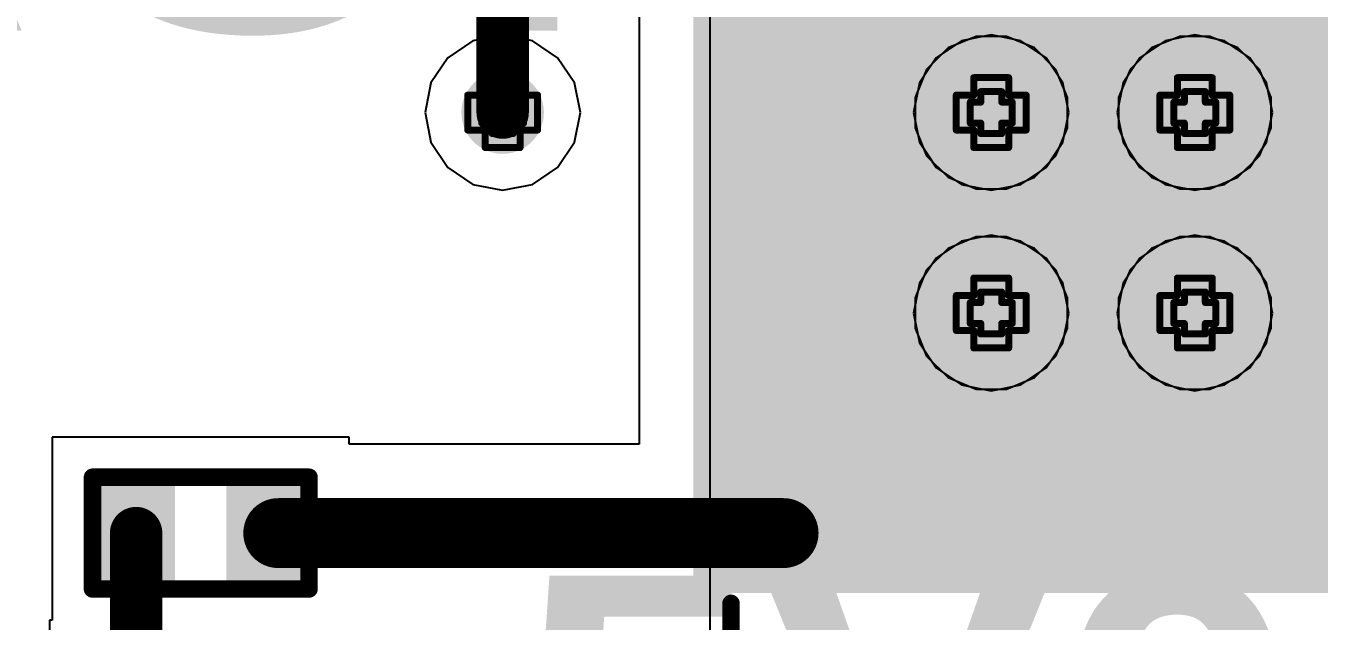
# Model space of a CAD drawing. Header units: inches. Extents: x 0 to 198, y 0 to 199.
# Drawn here: x 4.4071 to 4.7773, y 0.8218 to 0.9922 of the extents above; entities that cross this region are included whole.
import ezdxf

# ---------------------------------------------------------------- set-up
doc = ezdxf.new("R2010")
doc.units = ezdxf.units.IN
doc.header["$MEASUREMENT"] = 0
for name, color, linetype in [('Bottom Layer', 5, 'Continuous'), ('Bottom Overlay', 54, 'Continuous'), ('Bottom Paste', 16, 'Continuous'), ('Bottom Solder', 6, 'Continuous'), ('Drill Drawing', 1, 'Continuous'), ('Layer 1', 16, 'Continuous'), ('Layer 2', 76, 'Continuous'), ('Top Layer', 1, 'Continuous'), ('Top Overlay', 2, 'Continuous'), ('Top Paste', 8, 'Continuous'), ('Top Solder', 216, 'Continuous'), ('Via Holes', 16, 'Continuous')]:
    doc.layers.add(name, color=color, linetype=linetype)
doc.styles.add('Arial Black_Bold', font='', dxfattribs={"height": 0.2})
doc.styles.get('Arial Black_Bold').set_extended_font_data('Arial Black', bold=True)

# ---------------------------------------------------------------- blocks, each defined once
blk = doc.blocks.new('TO_252_2L_B_52')
at = {"layer": 'Bottom Layer'}
blk.add_hatch(color=5, dxfattribs=at).paths.add_polyline_path([(-0.13779, 0.00197), (0.1378, 0.00197), (0.1378, -0.27362), (-0.13779, -0.27362)])
at = {"layer": 'Bottom Paste'}
blk.add_hatch(color=16, dxfattribs=at).paths.add_polyline_path([(-0.13779, 0.00197), (0.1378, 0.00197), (0.1378, -0.27362), (-0.13779, -0.27362)])
at = {"layer": 'Bottom Solder'}
blk.add_hatch(color=6, dxfattribs=at).paths.add_polyline_path([(-0.14179, 0.00597), (0.1418, 0.00597), (0.1418, -0.27762), (-0.14179, -0.27762)])
at = {"layer": 'Bottom Overlay'}
blk.add_lwpolyline([(0.13105, 0.06153, 0.005, 0.005, 0), (0.13105, 0.00894, 0.005, 0.005, 0)], format="xyseb", dxfattribs=at)
blk.add_lwpolyline([(0.1298, 0.00894, 0.0025, 0.0025, 1), (0.1323, 0.00894, 0.0025, 0.0025, 1)], format="xyseb", close=True, dxfattribs=at)
blk = doc.blocks.new('R___0402_183')
at = {"layer": 'Top Layer'}
for points in [[(-0.0275, -0.0125), (-0.0275, 0.0125), (-0.0095, 0.0125), (-0.0095, -0.0125)], [(0.0095, -0.0125), (0.0095, 0.0125), (0.0275, 0.0125), (0.0275, -0.0125)]]:
    blk.add_hatch(color=1, dxfattribs=at).paths.add_polyline_path(points)
at = {"layer": 'Top Paste'}
for points in [[(-0.0275, -0.0125), (-0.0275, 0.0125), (-0.0095, 0.0125), (-0.0095, -0.0125)], [(0.0095, -0.0125), (0.0095, 0.0125), (0.0275, 0.0125), (0.0275, -0.0125)]]:
    blk.add_hatch(color=8, dxfattribs=at).paths.add_polyline_path(points)
at = {"layer": 'Top Solder'}
for points in [[(-0.02967, -0.01467), (-0.02967, 0.01467), (-0.00733, 0.01467), (-0.00733, -0.01467)], [(0.00733, -0.01467), (0.00733, 0.01467), (0.02967, 0.01467), (0.02967, -0.01467)]]:
    blk.add_hatch(color=216, dxfattribs=at).paths.add_polyline_path(points)
at = {"layer": 'Top Overlay'}
for points in [[(0.031, 0.016, 0.005, 0.005, 0), (-0.031, 0.016, 0.005, 0.005, 0)], [(-0.031, 0.016, 0.005, 0.005, 0), (-0.031, -0.016, 0.005, 0.005, 0)], [(0.031, 0.016, 0.005, 0.005, 0), (0.031, -0.016, 0.005, 0.005, 0)], [(0.031, -0.016, 0.005, 0.005, 0), (-0.031, -0.016, 0.005, 0.005, 0)], [(0.032, -0.017, 0.000127, 0.000127, 0), (-0.032, -0.017, 0.000127, 0.000127, 0)]]:
    blk.add_lwpolyline(points, format="xyseb", dxfattribs=at)
for points in [[(-0.03225, 0.016, 0.0025, 0.0025, 1), (-0.02975, 0.016, 0.0025, 0.0025, 1)], [(-0.03225, 0.016, 0.0025, 0.0025, 1), (-0.02975, 0.016, 0.0025, 0.0025, 1)], [(0.02975, 0.016, 0.0025, 0.0025, 1), (0.03225, 0.016, 0.0025, 0.0025, 1)], [(0.02975, 0.016, 0.0025, 0.0025, 1), (0.03225, 0.016, 0.0025, 0.0025, 1)], [(-0.03225, -0.016, 0.0025, 0.0025, 1), (-0.02975, -0.016, 0.0025, 0.0025, 1)], [(-0.03225, -0.016, 0.0025, 0.0025, 1), (-0.02975, -0.016, 0.0025, 0.0025, 1)], [(0.02975, -0.016, 0.0025, 0.0025, 1), (0.03225, -0.016, 0.0025, 0.0025, 1)], [(0.02975, -0.016, 0.0025, 0.0025, 1), (0.03225, -0.016, 0.0025, 0.0025, 1)], [(-0.03203, -0.017, 0.0000635, 0.0000635, 1), (-0.03197, -0.017, 0.0000635, 0.0000635, 1)], [(0.03197, -0.017, 0.0000635, 0.0000635, 1), (0.03203, -0.017, 0.0000635, 0.0000635, 1)]]:
    blk.add_lwpolyline(points, format="xyseb", close=True, dxfattribs=at)

msp = doc.modelspace()

# ---------------------------------------------------------------- hatches: boundary and pattern name
at = {"layer": 'Bottom Layer'}
h = msp.add_hatch(color=5, dxfattribs=at)
edge = h.paths.add_edge_path()
edge.add_arc((4.54358, 0.96737), 0.01181, 0, 360)
h = msp.add_hatch(color=5, dxfattribs=at)
edge = h.paths.add_edge_path()
edge.add_arc((4.68344, 0.96737), 0.01181, 0, 360)
h = msp.add_hatch(color=5, dxfattribs=at)
edge = h.paths.add_edge_path()
edge.add_arc((4.74172, 0.96737), 0.01181, 0, 360)
h = msp.add_hatch(color=5, dxfattribs=at)
edge = h.paths.add_edge_path()
edge.add_arc((4.68344, 0.91), 0.01181, 0, 360)
h = msp.add_hatch(color=5, dxfattribs=at)
edge = h.paths.add_edge_path()
edge.add_arc((4.74172, 0.91), 0.01181, 0, 360)
at = {"layer": 'Layer 1'}
h = msp.add_hatch(color=16, dxfattribs=at)
edge = h.paths.add_edge_path()
edge.add_arc((4.54358, 0.96737), 0.01181, 0, 360)
h = msp.add_hatch(color=16, dxfattribs=at)
edge = h.paths.add_edge_path()
edge.add_arc((4.68344, 0.96737), 0.01181, 0, 360)
h = msp.add_hatch(color=16, dxfattribs=at)
edge = h.paths.add_edge_path()
edge.add_arc((4.74172, 0.96737), 0.01181, 0, 360)
h = msp.add_hatch(color=16, dxfattribs=at)
edge = h.paths.add_edge_path()
edge.add_arc((4.68344, 0.91), 0.01181, 0, 360)
h = msp.add_hatch(color=16, dxfattribs=at)
edge = h.paths.add_edge_path()
edge.add_arc((4.74172, 0.91), 0.01181, 0, 360)
at = {"layer": 'Layer 2'}
h = msp.add_hatch(color=76, dxfattribs=at)
edge = h.paths.add_edge_path()
edge.add_arc((4.54358, 0.96737), 0.01181, 0, 360)
h = msp.add_hatch(color=76, dxfattribs=at)
edge = h.paths.add_edge_path()
edge.add_arc((4.68344, 0.96737), 0.01181, 0, 360)
h = msp.add_hatch(color=76, dxfattribs=at)
edge = h.paths.add_edge_path()
edge.add_arc((4.74172, 0.96737), 0.01181, 0, 360)
h = msp.add_hatch(color=76, dxfattribs=at)
edge = h.paths.add_edge_path()
edge.add_arc((4.68344, 0.91), 0.01181, 0, 360)
h = msp.add_hatch(color=76, dxfattribs=at)
edge = h.paths.add_edge_path()
edge.add_arc((4.74172, 0.91), 0.01181, 0, 360)
at = {"layer": 'Top Layer'}
h = msp.add_hatch(color=1, dxfattribs=at)
edge = h.paths.add_edge_path()
edge.add_arc((4.54358, 0.96737), 0.01181, 0, 360)
h = msp.add_hatch(color=1, dxfattribs=at)
edge = h.paths.add_edge_path()
edge.add_arc((4.68344, 0.96737), 0.01181, 0, 360)
h = msp.add_hatch(color=1, dxfattribs=at)
edge = h.paths.add_edge_path()
edge.add_arc((4.74172, 0.96737), 0.01181, 0, 360)
h = msp.add_hatch(color=1, dxfattribs=at)
edge = h.paths.add_edge_path()
edge.add_arc((4.68344, 0.91), 0.01181, 0, 360)
h = msp.add_hatch(color=1, dxfattribs=at)
edge = h.paths.add_edge_path()
edge.add_arc((4.74172, 0.91), 0.01181, 0, 360)
at = {"layer": 'Via Holes'}
h = msp.add_hatch(color=7, dxfattribs=at)
edge = h.paths.add_edge_path()
edge.add_arc((4.54358, 0.96737), 0.00591, 0, 360)
h = msp.add_hatch(color=7, dxfattribs=at)
edge = h.paths.add_edge_path()
edge.add_arc((4.68344, 0.96737), 0.00591, 0, 360)
h = msp.add_hatch(color=7, dxfattribs=at)
edge = h.paths.add_edge_path()
edge.add_arc((4.74172, 0.96737), 0.00591, 0, 360)
h = msp.add_hatch(color=7, dxfattribs=at)
edge = h.paths.add_edge_path()
edge.add_arc((4.68344, 0.91), 0.00591, 0, 360)
h = msp.add_hatch(color=7, dxfattribs=at)
edge = h.paths.add_edge_path()
edge.add_arc((4.74172, 0.91), 0.00591, 0, 360)

# ---------------------------------------------------------------- linework, layer by layer
at = {"layer": 'Drill Drawing'}
for points in [[(4.53858, 0.97237, 0.002, 0.002, 0), (4.53858, 0.97737, 0.002, 0.002, 0)], [(4.53858, 0.97737, 0.002, 0.002, 0), (4.54858, 0.97737, 0.002, 0.002, 0)], [(4.54858, 0.97237, 0.002, 0.002, 0), (4.54858, 0.97737, 0.002, 0.002, 0)], [(4.67844, 0.97237, 0.002, 0.002, 0), (4.67844, 0.97737, 0.002, 0.002, 0)], [(4.67844, 0.97737, 0.002, 0.002, 0), (4.68844, 0.97737, 0.002, 0.002, 0)], [(4.68844, 0.97237, 0.002, 0.002, 0), (4.68844, 0.97737, 0.002, 0.002, 0)], [(4.73672, 0.97237, 0.002, 0.002, 0), (4.73672, 0.97737, 0.002, 0.002, 0)], [(4.73672, 0.97737, 0.002, 0.002, 0), (4.74672, 0.97737, 0.002, 0.002, 0)], [(4.74672, 0.97237, 0.002, 0.002, 0), (4.74672, 0.97737, 0.002, 0.002, 0)], [(4.54058, 0.97037, 0.002, 0.002, 0), (4.54058, 0.97337, 0.002, 0.002, 0)], [(4.54058, 0.97337, 0.002, 0.002, 0), (4.54658, 0.97337, 0.002, 0.002, 0)], [(4.54658, 0.97037, 0.002, 0.002, 0), (4.54658, 0.97337, 0.002, 0.002, 0)], [(4.68044, 0.97037, 0.002, 0.002, 0), (4.68044, 0.97337, 0.002, 0.002, 0)], [(4.68044, 0.97337, 0.002, 0.002, 0), (4.68644, 0.97337, 0.002, 0.002, 0)], [(4.68644, 0.97037, 0.002, 0.002, 0), (4.68644, 0.97337, 0.002, 0.002, 0)], [(4.73872, 0.97037, 0.002, 0.002, 0), (4.73872, 0.97337, 0.002, 0.002, 0)], [(4.73872, 0.97337, 0.002, 0.002, 0), (4.74472, 0.97337, 0.002, 0.002, 0)], [(4.74472, 0.97037, 0.002, 0.002, 0), (4.74472, 0.97337, 0.002, 0.002, 0)], [(4.53358, 0.96237, 0.002, 0.002, 0), (4.53358, 0.97237, 0.002, 0.002, 0)], [(4.53358, 0.97237, 0.002, 0.002, 0), (4.53858, 0.97237, 0.002, 0.002, 0)], [(4.53758, 0.96437, 0.002, 0.002, 0), (4.53758, 0.97037, 0.002, 0.002, 0)], [(4.53758, 0.97037, 0.002, 0.002, 0), (4.54058, 0.97037, 0.002, 0.002, 0)], [(4.54658, 0.97037, 0.002, 0.002, 0), (4.54958, 0.97037, 0.002, 0.002, 0)], [(4.54858, 0.97237, 0.002, 0.002, 0), (4.55358, 0.97237, 0.002, 0.002, 0)], [(4.54958, 0.96437, 0.002, 0.002, 0), (4.54958, 0.97037, 0.002, 0.002, 0)], [(4.55358, 0.96237, 0.002, 0.002, 0), (4.55358, 0.97237, 0.002, 0.002, 0)], [(4.67344, 0.96237, 0.002, 0.002, 0), (4.67344, 0.97237, 0.002, 0.002, 0)], [(4.67344, 0.97237, 0.002, 0.002, 0), (4.67844, 0.97237, 0.002, 0.002, 0)], [(4.67744, 0.96437, 0.002, 0.002, 0), (4.67744, 0.97037, 0.002, 0.002, 0)], [(4.67744, 0.97037, 0.002, 0.002, 0), (4.68044, 0.97037, 0.002, 0.002, 0)], [(4.68644, 0.97037, 0.002, 0.002, 0), (4.68944, 0.97037, 0.002, 0.002, 0)], [(4.68844, 0.97237, 0.002, 0.002, 0), (4.69344, 0.97237, 0.002, 0.002, 0)], [(4.68944, 0.96437, 0.002, 0.002, 0), (4.68944, 0.97037, 0.002, 0.002, 0)], [(4.69344, 0.96237, 0.002, 0.002, 0), (4.69344, 0.97237, 0.002, 0.002, 0)], [(4.73172, 0.96237, 0.002, 0.002, 0), (4.73172, 0.97237, 0.002, 0.002, 0)], [(4.73172, 0.97237, 0.002, 0.002, 0), (4.73672, 0.97237, 0.002, 0.002, 0)], [(4.73572, 0.96437, 0.002, 0.002, 0), (4.73572, 0.97037, 0.002, 0.002, 0)], [(4.73572, 0.97037, 0.002, 0.002, 0), (4.73872, 0.97037, 0.002, 0.002, 0)], [(4.74472, 0.97037, 0.002, 0.002, 0), (4.74772, 0.97037, 0.002, 0.002, 0)], [(4.74672, 0.97237, 0.002, 0.002, 0), (4.75172, 0.97237, 0.002, 0.002, 0)], [(4.74772, 0.96437, 0.002, 0.002, 0), (4.74772, 0.97037, 0.002, 0.002, 0)], [(4.75172, 0.96237, 0.002, 0.002, 0), (4.75172, 0.97237, 0.002, 0.002, 0)], [(4.53358, 0.96237, 0.002, 0.002, 0), (4.53858, 0.96237, 0.002, 0.002, 0)], [(4.53758, 0.96437, 0.002, 0.002, 0), (4.54058, 0.96437, 0.002, 0.002, 0)], [(4.53858, 0.95737, 0.002, 0.002, 0), (4.53858, 0.96237, 0.002, 0.002, 0)], [(4.54058, 0.96137, 0.002, 0.002, 0), (4.54058, 0.96437, 0.002, 0.002, 0)], [(4.54658, 0.96437, 0.002, 0.002, 0), (4.54958, 0.96437, 0.002, 0.002, 0)], [(4.54658, 0.96137, 0.002, 0.002, 0), (4.54658, 0.96437, 0.002, 0.002, 0)], [(4.54858, 0.96237, 0.002, 0.002, 0), (4.55358, 0.96237, 0.002, 0.002, 0)], [(4.54858, 0.95737, 0.002, 0.002, 0), (4.54858, 0.96237, 0.002, 0.002, 0)], [(4.67344, 0.96237, 0.002, 0.002, 0), (4.67844, 0.96237, 0.002, 0.002, 0)], [(4.67744, 0.96437, 0.002, 0.002, 0), (4.68044, 0.96437, 0.002, 0.002, 0)], [(4.67844, 0.95737, 0.002, 0.002, 0), (4.67844, 0.96237, 0.002, 0.002, 0)], [(4.68044, 0.96137, 0.002, 0.002, 0), (4.68044, 0.96437, 0.002, 0.002, 0)], [(4.68644, 0.96437, 0.002, 0.002, 0), (4.68944, 0.96437, 0.002, 0.002, 0)], [(4.68644, 0.96137, 0.002, 0.002, 0), (4.68644, 0.96437, 0.002, 0.002, 0)], [(4.68844, 0.96237, 0.002, 0.002, 0), (4.69344, 0.96237, 0.002, 0.002, 0)], [(4.68844, 0.95737, 0.002, 0.002, 0), (4.68844, 0.96237, 0.002, 0.002, 0)], [(4.73172, 0.96237, 0.002, 0.002, 0), (4.73672, 0.96237, 0.002, 0.002, 0)], [(4.73572, 0.96437, 0.002, 0.002, 0), (4.73872, 0.96437, 0.002, 0.002, 0)], [(4.73672, 0.95737, 0.002, 0.002, 0), (4.73672, 0.96237, 0.002, 0.002, 0)], [(4.73872, 0.96137, 0.002, 0.002, 0), (4.73872, 0.96437, 0.002, 0.002, 0)], [(4.74472, 0.96437, 0.002, 0.002, 0), (4.74772, 0.96437, 0.002, 0.002, 0)], [(4.74472, 0.96137, 0.002, 0.002, 0), (4.74472, 0.96437, 0.002, 0.002, 0)], [(4.74672, 0.96237, 0.002, 0.002, 0), (4.75172, 0.96237, 0.002, 0.002, 0)], [(4.74672, 0.95737, 0.002, 0.002, 0), (4.74672, 0.96237, 0.002, 0.002, 0)], [(4.54058, 0.96137, 0.002, 0.002, 0), (4.54658, 0.96137, 0.002, 0.002, 0)], [(4.68044, 0.96137, 0.002, 0.002, 0), (4.68644, 0.96137, 0.002, 0.002, 0)], [(4.73872, 0.96137, 0.002, 0.002, 0), (4.74472, 0.96137, 0.002, 0.002, 0)], [(4.53858, 0.95737, 0.002, 0.002, 0), (4.54858, 0.95737, 0.002, 0.002, 0)], [(4.67844, 0.95737, 0.002, 0.002, 0), (4.68844, 0.95737, 0.002, 0.002, 0)], [(4.73672, 0.95737, 0.002, 0.002, 0), (4.74672, 0.95737, 0.002, 0.002, 0)], [(4.67844, 0.915, 0.002, 0.002, 0), (4.67844, 0.92, 0.002, 0.002, 0)], [(4.67844, 0.92, 0.002, 0.002, 0), (4.68844, 0.92, 0.002, 0.002, 0)], [(4.68844, 0.915, 0.002, 0.002, 0), (4.68844, 0.92, 0.002, 0.002, 0)], [(4.73672, 0.915, 0.002, 0.002, 0), (4.73672, 0.92, 0.002, 0.002, 0)], [(4.73672, 0.92, 0.002, 0.002, 0), (4.74672, 0.92, 0.002, 0.002, 0)], [(4.74672, 0.915, 0.002, 0.002, 0), (4.74672, 0.92, 0.002, 0.002, 0)], [(4.67344, 0.905, 0.002, 0.002, 0), (4.67344, 0.915, 0.002, 0.002, 0)], [(4.67344, 0.915, 0.002, 0.002, 0), (4.67844, 0.915, 0.002, 0.002, 0)], [(4.68044, 0.913, 0.002, 0.002, 0), (4.68044, 0.916, 0.002, 0.002, 0)], [(4.68044, 0.916, 0.002, 0.002, 0), (4.68644, 0.916, 0.002, 0.002, 0)], [(4.68644, 0.913, 0.002, 0.002, 0), (4.68644, 0.916, 0.002, 0.002, 0)], [(4.68844, 0.915, 0.002, 0.002, 0), (4.69344, 0.915, 0.002, 0.002, 0)], [(4.69344, 0.905, 0.002, 0.002, 0), (4.69344, 0.915, 0.002, 0.002, 0)], [(4.73172, 0.905, 0.002, 0.002, 0), (4.73172, 0.915, 0.002, 0.002, 0)], [(4.73172, 0.915, 0.002, 0.002, 0), (4.73672, 0.915, 0.002, 0.002, 0)], [(4.73872, 0.913, 0.002, 0.002, 0), (4.73872, 0.916, 0.002, 0.002, 0)], [(4.73872, 0.916, 0.002, 0.002, 0), (4.74472, 0.916, 0.002, 0.002, 0)], [(4.74472, 0.913, 0.002, 0.002, 0), (4.74472, 0.916, 0.002, 0.002, 0)], [(4.74672, 0.915, 0.002, 0.002, 0), (4.75172, 0.915, 0.002, 0.002, 0)], [(4.75172, 0.905, 0.002, 0.002, 0), (4.75172, 0.915, 0.002, 0.002, 0)], [(4.67744, 0.907, 0.002, 0.002, 0), (4.67744, 0.913, 0.002, 0.002, 0)], [(4.67744, 0.913, 0.002, 0.002, 0), (4.68044, 0.913, 0.002, 0.002, 0)], [(4.68644, 0.913, 0.002, 0.002, 0), (4.68944, 0.913, 0.002, 0.002, 0)], [(4.68944, 0.907, 0.002, 0.002, 0), (4.68944, 0.913, 0.002, 0.002, 0)], [(4.73572, 0.907, 0.002, 0.002, 0), (4.73572, 0.913, 0.002, 0.002, 0)], [(4.73572, 0.913, 0.002, 0.002, 0), (4.73872, 0.913, 0.002, 0.002, 0)], [(4.74472, 0.913, 0.002, 0.002, 0), (4.74772, 0.913, 0.002, 0.002, 0)], [(4.74772, 0.907, 0.002, 0.002, 0), (4.74772, 0.913, 0.002, 0.002, 0)], [(4.67744, 0.907, 0.002, 0.002, 0), (4.68044, 0.907, 0.002, 0.002, 0)], [(4.68044, 0.904, 0.002, 0.002, 0), (4.68044, 0.907, 0.002, 0.002, 0)], [(4.68644, 0.907, 0.002, 0.002, 0), (4.68944, 0.907, 0.002, 0.002, 0)], [(4.68644, 0.904, 0.002, 0.002, 0), (4.68644, 0.907, 0.002, 0.002, 0)], [(4.73572, 0.907, 0.002, 0.002, 0), (4.73872, 0.907, 0.002, 0.002, 0)], [(4.73872, 0.904, 0.002, 0.002, 0), (4.73872, 0.907, 0.002, 0.002, 0)], [(4.74472, 0.907, 0.002, 0.002, 0), (4.74772, 0.907, 0.002, 0.002, 0)], [(4.74472, 0.904, 0.002, 0.002, 0), (4.74472, 0.907, 0.002, 0.002, 0)], [(4.67344, 0.905, 0.002, 0.002, 0), (4.67844, 0.905, 0.002, 0.002, 0)], [(4.67844, 0.9, 0.002, 0.002, 0), (4.67844, 0.905, 0.002, 0.002, 0)], [(4.68044, 0.904, 0.002, 0.002, 0), (4.68644, 0.904, 0.002, 0.002, 0)], [(4.68844, 0.905, 0.002, 0.002, 0), (4.69344, 0.905, 0.002, 0.002, 0)], [(4.68844, 0.9, 0.002, 0.002, 0), (4.68844, 0.905, 0.002, 0.002, 0)], [(4.73172, 0.905, 0.002, 0.002, 0), (4.73672, 0.905, 0.002, 0.002, 0)], [(4.73672, 0.9, 0.002, 0.002, 0), (4.73672, 0.905, 0.002, 0.002, 0)], [(4.73872, 0.904, 0.002, 0.002, 0), (4.74472, 0.904, 0.002, 0.002, 0)], [(4.74672, 0.905, 0.002, 0.002, 0), (4.75172, 0.905, 0.002, 0.002, 0)], [(4.74672, 0.9, 0.002, 0.002, 0), (4.74672, 0.905, 0.002, 0.002, 0)], [(4.67844, 0.9, 0.002, 0.002, 0), (4.68844, 0.9, 0.002, 0.002, 0)], [(4.73672, 0.9, 0.002, 0.002, 0), (4.74672, 0.9, 0.002, 0.002, 0)]]:
    msp.add_lwpolyline(points, format="xyseb", dxfattribs=at)
for points in [[(4.53808, 0.97737, 0.001, 0.001, 1), (4.53908, 0.97737, 0.001, 0.001, 1)], [(4.53808, 0.97737, 0.001, 0.001, 1), (4.53908, 0.97737, 0.001, 0.001, 1)], [(4.54808, 0.97737, 0.001, 0.001, 1), (4.54908, 0.97737, 0.001, 0.001, 1)], [(4.54808, 0.97737, 0.001, 0.001, 1), (4.54908, 0.97737, 0.001, 0.001, 1)], [(4.67794, 0.97737, 0.001, 0.001, 1), (4.67894, 0.97737, 0.001, 0.001, 1)], [(4.67794, 0.97737, 0.001, 0.001, 1), (4.67894, 0.97737, 0.001, 0.001, 1)], [(4.68794, 0.97737, 0.001, 0.001, 1), (4.68894, 0.97737, 0.001, 0.001, 1)], [(4.68794, 0.97737, 0.001, 0.001, 1), (4.68894, 0.97737, 0.001, 0.001, 1)], [(4.73622, 0.97737, 0.001, 0.001, 1), (4.73722, 0.97737, 0.001, 0.001, 1)], [(4.73622, 0.97737, 0.001, 0.001, 1), (4.73722, 0.97737, 0.001, 0.001, 1)], [(4.74622, 0.97737, 0.001, 0.001, 1), (4.74722, 0.97737, 0.001, 0.001, 1)], [(4.74622, 0.97737, 0.001, 0.001, 1), (4.74722, 0.97737, 0.001, 0.001, 1)], [(4.54008, 0.97337, 0.001, 0.001, 1), (4.54108, 0.97337, 0.001, 0.001, 1)], [(4.54008, 0.97337, 0.001, 0.001, 1), (4.54108, 0.97337, 0.001, 0.001, 1)], [(4.54608, 0.97337, 0.001, 0.001, 1), (4.54708, 0.97337, 0.001, 0.001, 1)], [(4.54608, 0.97337, 0.001, 0.001, 1), (4.54708, 0.97337, 0.001, 0.001, 1)], [(4.67994, 0.97337, 0.001, 0.001, 1), (4.68094, 0.97337, 0.001, 0.001, 1)], [(4.67994, 0.97337, 0.001, 0.001, 1), (4.68094, 0.97337, 0.001, 0.001, 1)], [(4.68594, 0.97337, 0.001, 0.001, 1), (4.68694, 0.97337, 0.001, 0.001, 1)], [(4.68594, 0.97337, 0.001, 0.001, 1), (4.68694, 0.97337, 0.001, 0.001, 1)], [(4.73822, 0.97337, 0.001, 0.001, 1), (4.73922, 0.97337, 0.001, 0.001, 1)], [(4.73822, 0.97337, 0.001, 0.001, 1), (4.73922, 0.97337, 0.001, 0.001, 1)], [(4.74422, 0.97337, 0.001, 0.001, 1), (4.74522, 0.97337, 0.001, 0.001, 1)], [(4.74422, 0.97337, 0.001, 0.001, 1), (4.74522, 0.97337, 0.001, 0.001, 1)], [(4.53308, 0.97237, 0.001, 0.001, 1), (4.53408, 0.97237, 0.001, 0.001, 1)], [(4.53308, 0.97237, 0.001, 0.001, 1), (4.53408, 0.97237, 0.001, 0.001, 1)], [(4.53708, 0.97037, 0.001, 0.001, 1), (4.53808, 0.97037, 0.001, 0.001, 1)], [(4.53708, 0.97037, 0.001, 0.001, 1), (4.53808, 0.97037, 0.001, 0.001, 1)], [(4.53808, 0.97237, 0.001, 0.001, 1), (4.53908, 0.97237, 0.001, 0.001, 1)], [(4.53808, 0.97237, 0.001, 0.001, 1), (4.53908, 0.97237, 0.001, 0.001, 1)], [(4.54008, 0.97037, 0.001, 0.001, 1), (4.54108, 0.97037, 0.001, 0.001, 1)], [(4.54008, 0.97037, 0.001, 0.001, 1), (4.54108, 0.97037, 0.001, 0.001, 1)], [(4.54608, 0.97037, 0.001, 0.001, 1), (4.54708, 0.97037, 0.001, 0.001, 1)], [(4.54608, 0.97037, 0.001, 0.001, 1), (4.54708, 0.97037, 0.001, 0.001, 1)], [(4.54808, 0.97237, 0.001, 0.001, 1), (4.54908, 0.97237, 0.001, 0.001, 1)], [(4.54808, 0.97237, 0.001, 0.001, 1), (4.54908, 0.97237, 0.001, 0.001, 1)], [(4.54908, 0.97037, 0.001, 0.001, 1), (4.55008, 0.97037, 0.001, 0.001, 1)], [(4.54908, 0.97037, 0.001, 0.001, 1), (4.55008, 0.97037, 0.001, 0.001, 1)], [(4.55308, 0.97237, 0.001, 0.001, 1), (4.55408, 0.97237, 0.001, 0.001, 1)], [(4.55308, 0.97237, 0.001, 0.001, 1), (4.55408, 0.97237, 0.001, 0.001, 1)], [(4.67294, 0.97237, 0.001, 0.001, 1), (4.67394, 0.97237, 0.001, 0.001, 1)], [(4.67294, 0.97237, 0.001, 0.001, 1), (4.67394, 0.97237, 0.001, 0.001, 1)], [(4.67694, 0.97037, 0.001, 0.001, 1), (4.67794, 0.97037, 0.001, 0.001, 1)], [(4.67694, 0.97037, 0.001, 0.001, 1), (4.67794, 0.97037, 0.001, 0.001, 1)], [(4.67794, 0.97237, 0.001, 0.001, 1), (4.67894, 0.97237, 0.001, 0.001, 1)], [(4.67794, 0.97237, 0.001, 0.001, 1), (4.67894, 0.97237, 0.001, 0.001, 1)], [(4.67994, 0.97037, 0.001, 0.001, 1), (4.68094, 0.97037, 0.001, 0.001, 1)], [(4.67994, 0.97037, 0.001, 0.001, 1), (4.68094, 0.97037, 0.001, 0.001, 1)], [(4.68594, 0.97037, 0.001, 0.001, 1), (4.68694, 0.97037, 0.001, 0.001, 1)], [(4.68594, 0.97037, 0.001, 0.001, 1), (4.68694, 0.97037, 0.001, 0.001, 1)], [(4.68794, 0.97237, 0.001, 0.001, 1), (4.68894, 0.97237, 0.001, 0.001, 1)], [(4.68794, 0.97237, 0.001, 0.001, 1), (4.68894, 0.97237, 0.001, 0.001, 1)], [(4.68894, 0.97037, 0.001, 0.001, 1), (4.68994, 0.97037, 0.001, 0.001, 1)], [(4.68894, 0.97037, 0.001, 0.001, 1), (4.68994, 0.97037, 0.001, 0.001, 1)], [(4.69294, 0.97237, 0.001, 0.001, 1), (4.69394, 0.97237, 0.001, 0.001, 1)], [(4.69294, 0.97237, 0.001, 0.001, 1), (4.69394, 0.97237, 0.001, 0.001, 1)], [(4.73122, 0.97237, 0.001, 0.001, 1), (4.73222, 0.97237, 0.001, 0.001, 1)], [(4.73122, 0.97237, 0.001, 0.001, 1), (4.73222, 0.97237, 0.001, 0.001, 1)], [(4.73522, 0.97037, 0.001, 0.001, 1), (4.73622, 0.97037, 0.001, 0.001, 1)], [(4.73522, 0.97037, 0.001, 0.001, 1), (4.73622, 0.97037, 0.001, 0.001, 1)], [(4.73622, 0.97237, 0.001, 0.001, 1), (4.73722, 0.97237, 0.001, 0.001, 1)], [(4.73622, 0.97237, 0.001, 0.001, 1), (4.73722, 0.97237, 0.001, 0.001, 1)], [(4.73822, 0.97037, 0.001, 0.001, 1), (4.73922, 0.97037, 0.001, 0.001, 1)], [(4.73822, 0.97037, 0.001, 0.001, 1), (4.73922, 0.97037, 0.001, 0.001, 1)], [(4.74422, 0.97037, 0.001, 0.001, 1), (4.74522, 0.97037, 0.001, 0.001, 1)], [(4.74422, 0.97037, 0.001, 0.001, 1), (4.74522, 0.97037, 0.001, 0.001, 1)], [(4.74622, 0.97237, 0.001, 0.001, 1), (4.74722, 0.97237, 0.001, 0.001, 1)], [(4.74622, 0.97237, 0.001, 0.001, 1), (4.74722, 0.97237, 0.001, 0.001, 1)], [(4.74722, 0.97037, 0.001, 0.001, 1), (4.74822, 0.97037, 0.001, 0.001, 1)], [(4.74722, 0.97037, 0.001, 0.001, 1), (4.74822, 0.97037, 0.001, 0.001, 1)], [(4.75122, 0.97237, 0.001, 0.001, 1), (4.75222, 0.97237, 0.001, 0.001, 1)], [(4.75122, 0.97237, 0.001, 0.001, 1), (4.75222, 0.97237, 0.001, 0.001, 1)], [(4.53308, 0.96237, 0.001, 0.001, 1), (4.53408, 0.96237, 0.001, 0.001, 1)], [(4.53308, 0.96237, 0.001, 0.001, 1), (4.53408, 0.96237, 0.001, 0.001, 1)], [(4.53708, 0.96437, 0.001, 0.001, 1), (4.53808, 0.96437, 0.001, 0.001, 1)], [(4.53708, 0.96437, 0.001, 0.001, 1), (4.53808, 0.96437, 0.001, 0.001, 1)], [(4.53808, 0.96237, 0.001, 0.001, 1), (4.53908, 0.96237, 0.001, 0.001, 1)], [(4.53808, 0.96237, 0.001, 0.001, 1), (4.53908, 0.96237, 0.001, 0.001, 1)], [(4.54008, 0.96437, 0.001, 0.001, 1), (4.54108, 0.96437, 0.001, 0.001, 1)], [(4.54008, 0.96437, 0.001, 0.001, 1), (4.54108, 0.96437, 0.001, 0.001, 1)], [(4.54608, 0.96437, 0.001, 0.001, 1), (4.54708, 0.96437, 0.001, 0.001, 1)], [(4.54608, 0.96437, 0.001, 0.001, 1), (4.54708, 0.96437, 0.001, 0.001, 1)], [(4.54808, 0.96237, 0.001, 0.001, 1), (4.54908, 0.96237, 0.001, 0.001, 1)], [(4.54808, 0.96237, 0.001, 0.001, 1), (4.54908, 0.96237, 0.001, 0.001, 1)], [(4.54908, 0.96437, 0.001, 0.001, 1), (4.55008, 0.96437, 0.001, 0.001, 1)], [(4.54908, 0.96437, 0.001, 0.001, 1), (4.55008, 0.96437, 0.001, 0.001, 1)], [(4.55308, 0.96237, 0.001, 0.001, 1), (4.55408, 0.96237, 0.001, 0.001, 1)], [(4.55308, 0.96237, 0.001, 0.001, 1), (4.55408, 0.96237, 0.001, 0.001, 1)], [(4.67294, 0.96237, 0.001, 0.001, 1), (4.67394, 0.96237, 0.001, 0.001, 1)], [(4.67294, 0.96237, 0.001, 0.001, 1), (4.67394, 0.96237, 0.001, 0.001, 1)], [(4.67694, 0.96437, 0.001, 0.001, 1), (4.67794, 0.96437, 0.001, 0.001, 1)], [(4.67694, 0.96437, 0.001, 0.001, 1), (4.67794, 0.96437, 0.001, 0.001, 1)], [(4.67794, 0.96237, 0.001, 0.001, 1), (4.67894, 0.96237, 0.001, 0.001, 1)], [(4.67794, 0.96237, 0.001, 0.001, 1), (4.67894, 0.96237, 0.001, 0.001, 1)], [(4.67994, 0.96437, 0.001, 0.001, 1), (4.68094, 0.96437, 0.001, 0.001, 1)], [(4.67994, 0.96437, 0.001, 0.001, 1), (4.68094, 0.96437, 0.001, 0.001, 1)], [(4.68594, 0.96437, 0.001, 0.001, 1), (4.68694, 0.96437, 0.001, 0.001, 1)], [(4.68594, 0.96437, 0.001, 0.001, 1), (4.68694, 0.96437, 0.001, 0.001, 1)], [(4.68794, 0.96237, 0.001, 0.001, 1), (4.68894, 0.96237, 0.001, 0.001, 1)], [(4.68794, 0.96237, 0.001, 0.001, 1), (4.68894, 0.96237, 0.001, 0.001, 1)], [(4.68894, 0.96437, 0.001, 0.001, 1), (4.68994, 0.96437, 0.001, 0.001, 1)], [(4.68894, 0.96437, 0.001, 0.001, 1), (4.68994, 0.96437, 0.001, 0.001, 1)], [(4.69294, 0.96237, 0.001, 0.001, 1), (4.69394, 0.96237, 0.001, 0.001, 1)], [(4.69294, 0.96237, 0.001, 0.001, 1), (4.69394, 0.96237, 0.001, 0.001, 1)], [(4.73122, 0.96237, 0.001, 0.001, 1), (4.73222, 0.96237, 0.001, 0.001, 1)], [(4.73122, 0.96237, 0.001, 0.001, 1), (4.73222, 0.96237, 0.001, 0.001, 1)], [(4.73522, 0.96437, 0.001, 0.001, 1), (4.73622, 0.96437, 0.001, 0.001, 1)], [(4.73522, 0.96437, 0.001, 0.001, 1), (4.73622, 0.96437, 0.001, 0.001, 1)], [(4.73622, 0.96237, 0.001, 0.001, 1), (4.73722, 0.96237, 0.001, 0.001, 1)], [(4.73622, 0.96237, 0.001, 0.001, 1), (4.73722, 0.96237, 0.001, 0.001, 1)], [(4.73822, 0.96437, 0.001, 0.001, 1), (4.73922, 0.96437, 0.001, 0.001, 1)], [(4.73822, 0.96437, 0.001, 0.001, 1), (4.73922, 0.96437, 0.001, 0.001, 1)], [(4.74422, 0.96437, 0.001, 0.001, 1), (4.74522, 0.96437, 0.001, 0.001, 1)], [(4.74422, 0.96437, 0.001, 0.001, 1), (4.74522, 0.96437, 0.001, 0.001, 1)], [(4.74622, 0.96237, 0.001, 0.001, 1), (4.74722, 0.96237, 0.001, 0.001, 1)], [(4.74622, 0.96237, 0.001, 0.001, 1), (4.74722, 0.96237, 0.001, 0.001, 1)], [(4.74722, 0.96437, 0.001, 0.001, 1), (4.74822, 0.96437, 0.001, 0.001, 1)], [(4.74722, 0.96437, 0.001, 0.001, 1), (4.74822, 0.96437, 0.001, 0.001, 1)], [(4.75122, 0.96237, 0.001, 0.001, 1), (4.75222, 0.96237, 0.001, 0.001, 1)], [(4.75122, 0.96237, 0.001, 0.001, 1), (4.75222, 0.96237, 0.001, 0.001, 1)], [(4.54008, 0.96137, 0.001, 0.001, 1), (4.54108, 0.96137, 0.001, 0.001, 1)], [(4.54008, 0.96137, 0.001, 0.001, 1), (4.54108, 0.96137, 0.001, 0.001, 1)], [(4.54608, 0.96137, 0.001, 0.001, 1), (4.54708, 0.96137, 0.001, 0.001, 1)], [(4.54608, 0.96137, 0.001, 0.001, 1), (4.54708, 0.96137, 0.001, 0.001, 1)], [(4.67994, 0.96137, 0.001, 0.001, 1), (4.68094, 0.96137, 0.001, 0.001, 1)], [(4.67994, 0.96137, 0.001, 0.001, 1), (4.68094, 0.96137, 0.001, 0.001, 1)], [(4.68594, 0.96137, 0.001, 0.001, 1), (4.68694, 0.96137, 0.001, 0.001, 1)], [(4.68594, 0.96137, 0.001, 0.001, 1), (4.68694, 0.96137, 0.001, 0.001, 1)], [(4.73822, 0.96137, 0.001, 0.001, 1), (4.73922, 0.96137, 0.001, 0.001, 1)], [(4.73822, 0.96137, 0.001, 0.001, 1), (4.73922, 0.96137, 0.001, 0.001, 1)], [(4.74422, 0.96137, 0.001, 0.001, 1), (4.74522, 0.96137, 0.001, 0.001, 1)], [(4.74422, 0.96137, 0.001, 0.001, 1), (4.74522, 0.96137, 0.001, 0.001, 1)], [(4.53808, 0.95737, 0.001, 0.001, 1), (4.53908, 0.95737, 0.001, 0.001, 1)], [(4.53808, 0.95737, 0.001, 0.001, 1), (4.53908, 0.95737, 0.001, 0.001, 1)], [(4.54808, 0.95737, 0.001, 0.001, 1), (4.54908, 0.95737, 0.001, 0.001, 1)], [(4.54808, 0.95737, 0.001, 0.001, 1), (4.54908, 0.95737, 0.001, 0.001, 1)], [(4.67794, 0.95737, 0.001, 0.001, 1), (4.67894, 0.95737, 0.001, 0.001, 1)], [(4.67794, 0.95737, 0.001, 0.001, 1), (4.67894, 0.95737, 0.001, 0.001, 1)], [(4.68794, 0.95737, 0.001, 0.001, 1), (4.68894, 0.95737, 0.001, 0.001, 1)], [(4.68794, 0.95737, 0.001, 0.001, 1), (4.68894, 0.95737, 0.001, 0.001, 1)], [(4.73622, 0.95737, 0.001, 0.001, 1), (4.73722, 0.95737, 0.001, 0.001, 1)], [(4.73622, 0.95737, 0.001, 0.001, 1), (4.73722, 0.95737, 0.001, 0.001, 1)], [(4.74622, 0.95737, 0.001, 0.001, 1), (4.74722, 0.95737, 0.001, 0.001, 1)], [(4.74622, 0.95737, 0.001, 0.001, 1), (4.74722, 0.95737, 0.001, 0.001, 1)], [(4.67794, 0.92, 0.001, 0.001, 1), (4.67894, 0.92, 0.001, 0.001, 1)], [(4.67794, 0.92, 0.001, 0.001, 1), (4.67894, 0.92, 0.001, 0.001, 1)], [(4.68794, 0.92, 0.001, 0.001, 1), (4.68894, 0.92, 0.001, 0.001, 1)], [(4.68794, 0.92, 0.001, 0.001, 1), (4.68894, 0.92, 0.001, 0.001, 1)], [(4.73622, 0.92, 0.001, 0.001, 1), (4.73722, 0.92, 0.001, 0.001, 1)], [(4.73622, 0.92, 0.001, 0.001, 1), (4.73722, 0.92, 0.001, 0.001, 1)], [(4.74622, 0.92, 0.001, 0.001, 1), (4.74722, 0.92, 0.001, 0.001, 1)], [(4.74622, 0.92, 0.001, 0.001, 1), (4.74722, 0.92, 0.001, 0.001, 1)], [(4.67294, 0.915, 0.001, 0.001, 1), (4.67394, 0.915, 0.001, 0.001, 1)], [(4.67294, 0.915, 0.001, 0.001, 1), (4.67394, 0.915, 0.001, 0.001, 1)], [(4.67794, 0.915, 0.001, 0.001, 1), (4.67894, 0.915, 0.001, 0.001, 1)], [(4.67794, 0.915, 0.001, 0.001, 1), (4.67894, 0.915, 0.001, 0.001, 1)], [(4.67994, 0.916, 0.001, 0.001, 1), (4.68094, 0.916, 0.001, 0.001, 1)], [(4.67994, 0.916, 0.001, 0.001, 1), (4.68094, 0.916, 0.001, 0.001, 1)], [(4.68594, 0.916, 0.001, 0.001, 1), (4.68694, 0.916, 0.001, 0.001, 1)], [(4.68594, 0.916, 0.001, 0.001, 1), (4.68694, 0.916, 0.001, 0.001, 1)], [(4.68794, 0.915, 0.001, 0.001, 1), (4.68894, 0.915, 0.001, 0.001, 1)], [(4.68794, 0.915, 0.001, 0.001, 1), (4.68894, 0.915, 0.001, 0.001, 1)], [(4.69294, 0.915, 0.001, 0.001, 1), (4.69394, 0.915, 0.001, 0.001, 1)], [(4.69294, 0.915, 0.001, 0.001, 1), (4.69394, 0.915, 0.001, 0.001, 1)], [(4.73122, 0.915, 0.001, 0.001, 1), (4.73222, 0.915, 0.001, 0.001, 1)], [(4.73122, 0.915, 0.001, 0.001, 1), (4.73222, 0.915, 0.001, 0.001, 1)], [(4.73622, 0.915, 0.001, 0.001, 1), (4.73722, 0.915, 0.001, 0.001, 1)], [(4.73622, 0.915, 0.001, 0.001, 1), (4.73722, 0.915, 0.001, 0.001, 1)], [(4.73822, 0.916, 0.001, 0.001, 1), (4.73922, 0.916, 0.001, 0.001, 1)], [(4.73822, 0.916, 0.001, 0.001, 1), (4.73922, 0.916, 0.001, 0.001, 1)], [(4.74422, 0.916, 0.001, 0.001, 1), (4.74522, 0.916, 0.001, 0.001, 1)], [(4.74422, 0.916, 0.001, 0.001, 1), (4.74522, 0.916, 0.001, 0.001, 1)], [(4.74622, 0.915, 0.001, 0.001, 1), (4.74722, 0.915, 0.001, 0.001, 1)], [(4.74622, 0.915, 0.001, 0.001, 1), (4.74722, 0.915, 0.001, 0.001, 1)], [(4.75122, 0.915, 0.001, 0.001, 1), (4.75222, 0.915, 0.001, 0.001, 1)], [(4.75122, 0.915, 0.001, 0.001, 1), (4.75222, 0.915, 0.001, 0.001, 1)], [(4.67694, 0.913, 0.001, 0.001, 1), (4.67794, 0.913, 0.001, 0.001, 1)], [(4.67694, 0.913, 0.001, 0.001, 1), (4.67794, 0.913, 0.001, 0.001, 1)], [(4.67994, 0.913, 0.001, 0.001, 1), (4.68094, 0.913, 0.001, 0.001, 1)], [(4.67994, 0.913, 0.001, 0.001, 1), (4.68094, 0.913, 0.001, 0.001, 1)], [(4.68594, 0.913, 0.001, 0.001, 1), (4.68694, 0.913, 0.001, 0.001, 1)], [(4.68594, 0.913, 0.001, 0.001, 1), (4.68694, 0.913, 0.001, 0.001, 1)], [(4.68894, 0.913, 0.001, 0.001, 1), (4.68994, 0.913, 0.001, 0.001, 1)], [(4.68894, 0.913, 0.001, 0.001, 1), (4.68994, 0.913, 0.001, 0.001, 1)], [(4.73522, 0.913, 0.001, 0.001, 1), (4.73622, 0.913, 0.001, 0.001, 1)], [(4.73522, 0.913, 0.001, 0.001, 1), (4.73622, 0.913, 0.001, 0.001, 1)], [(4.73822, 0.913, 0.001, 0.001, 1), (4.73922, 0.913, 0.001, 0.001, 1)], [(4.73822, 0.913, 0.001, 0.001, 1), (4.73922, 0.913, 0.001, 0.001, 1)], [(4.74422, 0.913, 0.001, 0.001, 1), (4.74522, 0.913, 0.001, 0.001, 1)], [(4.74422, 0.913, 0.001, 0.001, 1), (4.74522, 0.913, 0.001, 0.001, 1)], [(4.74722, 0.913, 0.001, 0.001, 1), (4.74822, 0.913, 0.001, 0.001, 1)], [(4.74722, 0.913, 0.001, 0.001, 1), (4.74822, 0.913, 0.001, 0.001, 1)], [(4.67694, 0.907, 0.001, 0.001, 1), (4.67794, 0.907, 0.001, 0.001, 1)], [(4.67694, 0.907, 0.001, 0.001, 1), (4.67794, 0.907, 0.001, 0.001, 1)], [(4.67994, 0.907, 0.001, 0.001, 1), (4.68094, 0.907, 0.001, 0.001, 1)], [(4.67994, 0.907, 0.001, 0.001, 1), (4.68094, 0.907, 0.001, 0.001, 1)], [(4.68594, 0.907, 0.001, 0.001, 1), (4.68694, 0.907, 0.001, 0.001, 1)], [(4.68594, 0.907, 0.001, 0.001, 1), (4.68694, 0.907, 0.001, 0.001, 1)], [(4.68894, 0.907, 0.001, 0.001, 1), (4.68994, 0.907, 0.001, 0.001, 1)], [(4.68894, 0.907, 0.001, 0.001, 1), (4.68994, 0.907, 0.001, 0.001, 1)], [(4.73522, 0.907, 0.001, 0.001, 1), (4.73622, 0.907, 0.001, 0.001, 1)], [(4.73522, 0.907, 0.001, 0.001, 1), (4.73622, 0.907, 0.001, 0.001, 1)], [(4.73822, 0.907, 0.001, 0.001, 1), (4.73922, 0.907, 0.001, 0.001, 1)], [(4.73822, 0.907, 0.001, 0.001, 1), (4.73922, 0.907, 0.001, 0.001, 1)], [(4.74422, 0.907, 0.001, 0.001, 1), (4.74522, 0.907, 0.001, 0.001, 1)], [(4.74422, 0.907, 0.001, 0.001, 1), (4.74522, 0.907, 0.001, 0.001, 1)], [(4.74722, 0.907, 0.001, 0.001, 1), (4.74822, 0.907, 0.001, 0.001, 1)], [(4.74722, 0.907, 0.001, 0.001, 1), (4.74822, 0.907, 0.001, 0.001, 1)], [(4.67294, 0.905, 0.001, 0.001, 1), (4.67394, 0.905, 0.001, 0.001, 1)], [(4.67294, 0.905, 0.001, 0.001, 1), (4.67394, 0.905, 0.001, 0.001, 1)], [(4.67794, 0.905, 0.001, 0.001, 1), (4.67894, 0.905, 0.001, 0.001, 1)], [(4.67794, 0.905, 0.001, 0.001, 1), (4.67894, 0.905, 0.001, 0.001, 1)], [(4.67994, 0.904, 0.001, 0.001, 1), (4.68094, 0.904, 0.001, 0.001, 1)], [(4.67994, 0.904, 0.001, 0.001, 1), (4.68094, 0.904, 0.001, 0.001, 1)], [(4.68594, 0.904, 0.001, 0.001, 1), (4.68694, 0.904, 0.001, 0.001, 1)], [(4.68594, 0.904, 0.001, 0.001, 1), (4.68694, 0.904, 0.001, 0.001, 1)], [(4.68794, 0.905, 0.001, 0.001, 1), (4.68894, 0.905, 0.001, 0.001, 1)], [(4.68794, 0.905, 0.001, 0.001, 1), (4.68894, 0.905, 0.001, 0.001, 1)], [(4.69294, 0.905, 0.001, 0.001, 1), (4.69394, 0.905, 0.001, 0.001, 1)], [(4.69294, 0.905, 0.001, 0.001, 1), (4.69394, 0.905, 0.001, 0.001, 1)], [(4.73122, 0.905, 0.001, 0.001, 1), (4.73222, 0.905, 0.001, 0.001, 1)], [(4.73122, 0.905, 0.001, 0.001, 1), (4.73222, 0.905, 0.001, 0.001, 1)], [(4.73622, 0.905, 0.001, 0.001, 1), (4.73722, 0.905, 0.001, 0.001, 1)], [(4.73622, 0.905, 0.001, 0.001, 1), (4.73722, 0.905, 0.001, 0.001, 1)], [(4.73822, 0.904, 0.001, 0.001, 1), (4.73922, 0.904, 0.001, 0.001, 1)], [(4.73822, 0.904, 0.001, 0.001, 1), (4.73922, 0.904, 0.001, 0.001, 1)], [(4.74422, 0.904, 0.001, 0.001, 1), (4.74522, 0.904, 0.001, 0.001, 1)], [(4.74422, 0.904, 0.001, 0.001, 1), (4.74522, 0.904, 0.001, 0.001, 1)], [(4.74622, 0.905, 0.001, 0.001, 1), (4.74722, 0.905, 0.001, 0.001, 1)], [(4.74622, 0.905, 0.001, 0.001, 1), (4.74722, 0.905, 0.001, 0.001, 1)], [(4.75122, 0.905, 0.001, 0.001, 1), (4.75222, 0.905, 0.001, 0.001, 1)], [(4.75122, 0.905, 0.001, 0.001, 1), (4.75222, 0.905, 0.001, 0.001, 1)], [(4.67794, 0.9, 0.001, 0.001, 1), (4.67894, 0.9, 0.001, 0.001, 1)], [(4.67794, 0.9, 0.001, 0.001, 1), (4.67894, 0.9, 0.001, 0.001, 1)], [(4.68794, 0.9, 0.001, 0.001, 1), (4.68894, 0.9, 0.001, 0.001, 1)], [(4.68794, 0.9, 0.001, 0.001, 1), (4.68894, 0.9, 0.001, 0.001, 1)], [(4.73622, 0.9, 0.001, 0.001, 1), (4.73722, 0.9, 0.001, 0.001, 1)], [(4.73622, 0.9, 0.001, 0.001, 1), (4.73722, 0.9, 0.001, 0.001, 1)], [(4.74622, 0.9, 0.001, 0.001, 1), (4.74722, 0.9, 0.001, 0.001, 1)], [(4.74622, 0.9, 0.001, 0.001, 1), (4.74722, 0.9, 0.001, 0.001, 1)]]:
    msp.add_lwpolyline(points, format="xyseb", close=True, dxfattribs=at)
at = {"layer": 'Layer 2'}
for p, q in [((4.54358, 0.98961), (4.53507, 0.98791)), ((4.55209, 0.98791), (4.54358, 0.98961)), ((4.68344, 0.98961), (4.67493, 0.98791)), ((4.69195, 0.98791), (4.68344, 0.98961)), ((4.74172, 0.98961), (4.73321, 0.98791)), ((4.75023, 0.98791), (4.74172, 0.98961)), ((4.53507, 0.98791), (4.52786, 0.98309)), ((4.55931, 0.98309), (4.55209, 0.98791)), ((4.67493, 0.98791), (4.66771, 0.98309)), ((4.69916, 0.98309), (4.69195, 0.98791)), ((4.73321, 0.98791), (4.72599, 0.98309)), ((4.75744, 0.98309), (4.75023, 0.98791)), ((4.52786, 0.98309), (4.52304, 0.97588)), ((4.56413, 0.97588), (4.55931, 0.98309)), ((4.66771, 0.98309), (4.66289, 0.97588)), ((4.70398, 0.97588), (4.69916, 0.98309)), ((4.72599, 0.98309), (4.72117, 0.97588)), ((4.76226, 0.97588), (4.75744, 0.98309)), ((4.52304, 0.97588), (4.52135, 0.96737)), ((4.56582, 0.96737), (4.56413, 0.97588)), ((4.66289, 0.97588), (4.6612, 0.96737)), ((4.70567, 0.96737), (4.70398, 0.97588)), ((4.72117, 0.97588), (4.71948, 0.96737)), ((4.76396, 0.96737), (4.76226, 0.97588)), ((4.52135, 0.96737), (4.52304, 0.95886)), ((4.56413, 0.95886), (4.56582, 0.96737)), ((4.6612, 0.96737), (4.66289, 0.95886)), ((4.70398, 0.95886), (4.70567, 0.96737)), ((4.71948, 0.96737), (4.72117, 0.95886)), ((4.76226, 0.95886), (4.76396, 0.96737)), ((4.52304, 0.95886), (4.52786, 0.95164)), ((4.55931, 0.95164), (4.56413, 0.95886)), ((4.66289, 0.95886), (4.66771, 0.95164)), ((4.69916, 0.95164), (4.70398, 0.95886)), ((4.72117, 0.95886), (4.72599, 0.95164)), ((4.75744, 0.95164), (4.76226, 0.95886)), ((4.52786, 0.95164), (4.53507, 0.94682)), ((4.55209, 0.94682), (4.55931, 0.95164)), ((4.66771, 0.95164), (4.67493, 0.94682)), ((4.69195, 0.94682), (4.69916, 0.95164)), ((4.72599, 0.95164), (4.73321, 0.94682)), ((4.75023, 0.94682), (4.75744, 0.95164)), ((4.53507, 0.94682), (4.54358, 0.94513)), ((4.54358, 0.94513), (4.55209, 0.94682)), ((4.67493, 0.94682), (4.68344, 0.94513)), ((4.68344, 0.94513), (4.69195, 0.94682)), ((4.73321, 0.94682), (4.74172, 0.94513)), ((4.74172, 0.94513), (4.75023, 0.94682)), ((4.67493, 0.93055), (4.66771, 0.92572)), ((4.68344, 0.93224), (4.67493, 0.93055)), ((4.69195, 0.93055), (4.68344, 0.93224)), ((4.69916, 0.92572), (4.69195, 0.93055)), ((4.73321, 0.93055), (4.72599, 0.92572)), ((4.74172, 0.93224), (4.73321, 0.93055)), ((4.75023, 0.93055), (4.74172, 0.93224)), ((4.75744, 0.92572), (4.75023, 0.93055)), ((4.66771, 0.92572), (4.66289, 0.91851)), ((4.70398, 0.91851), (4.69916, 0.92572)), ((4.72599, 0.92572), (4.72117, 0.91851)), ((4.76226, 0.91851), (4.75744, 0.92572)), ((4.66289, 0.91851), (4.6612, 0.91)), ((4.70567, 0.91), (4.70398, 0.91851)), ((4.72117, 0.91851), (4.71948, 0.91)), ((4.76396, 0.91), (4.76226, 0.91851)), ((4.6612, 0.91), (4.66289, 0.90149)), ((4.70398, 0.90149), (4.70567, 0.91)), ((4.71948, 0.91), (4.72117, 0.90149)), ((4.76226, 0.90149), (4.76396, 0.91)), ((4.66289, 0.90149), (4.66771, 0.89428)), ((4.69916, 0.89428), (4.70398, 0.90149)), ((4.72117, 0.90149), (4.72599, 0.89428)), ((4.75744, 0.89428), (4.76226, 0.90149)), ((4.66771, 0.89428), (4.67493, 0.88945)), ((4.69195, 0.88945), (4.69916, 0.89428)), ((4.72599, 0.89428), (4.73321, 0.88945)), ((4.75023, 0.88945), (4.75744, 0.89428)), ((4.67493, 0.88945), (4.68344, 0.88776)), ((4.68344, 0.88776), (4.69195, 0.88945)), ((4.73321, 0.88945), (4.74172, 0.88776)), ((4.74172, 0.88776), (4.75023, 0.88945))]:
    msp.add_line(p, q, dxfattribs=at)
at = {"layer": 'Top Layer'}
for p, q in [((4.58261, 1.11502), (4.58261, 0.87249)), ((4.603, 0.86739), (4.603, 1.11502)), ((4.6791, 0.98918), (4.67108, 0.98586)), ((4.68777, 0.98918), (4.6791, 0.98918)), ((4.69579, 0.98586), (4.68777, 0.98918)), ((4.73738, 0.98918), (4.72936, 0.98586)), ((4.74606, 0.98918), (4.73738, 0.98918)), ((4.75407, 0.98586), (4.74606, 0.98918)), ((4.67108, 0.98586), (4.66495, 0.97972)), ((4.70193, 0.97972), (4.69579, 0.98586)), ((4.72936, 0.98586), (4.72323, 0.97972)), ((4.76021, 0.97972), (4.75407, 0.98586)), ((4.66495, 0.97972), (4.66162, 0.97171)), ((4.70525, 0.97171), (4.70193, 0.97972)), ((4.72323, 0.97972), (4.71991, 0.97171)), ((4.76353, 0.97171), (4.76021, 0.97972)), ((4.66162, 0.97171), (4.66162, 0.96303)), ((4.70525, 0.96303), (4.70525, 0.97171)), ((4.71991, 0.97171), (4.71991, 0.96303)), ((4.76353, 0.96303), (4.76353, 0.97171)), ((4.66162, 0.96303), (4.66495, 0.95501)), ((4.70193, 0.95501), (4.70525, 0.96303)), ((4.71991, 0.96303), (4.72323, 0.95501)), ((4.76021, 0.95501), (4.76353, 0.96303)), ((4.66495, 0.95501), (4.67108, 0.94888)), ((4.69579, 0.94888), (4.70193, 0.95501)), ((4.72323, 0.95501), (4.72936, 0.94888)), ((4.75407, 0.94888), (4.76021, 0.95501)), ((4.67108, 0.94888), (4.6791, 0.94556)), ((4.68777, 0.94556), (4.69579, 0.94888)), ((4.72936, 0.94888), (4.73738, 0.94556)), ((4.74606, 0.94556), (4.75407, 0.94888)), ((4.6791, 0.94556), (4.68777, 0.94556)), ((4.73738, 0.94556), (4.74606, 0.94556)), ((4.6791, 0.93181), (4.67108, 0.92849)), ((4.68777, 0.93181), (4.6791, 0.93181)), ((4.69579, 0.92849), (4.68777, 0.93181)), ((4.73738, 0.93181), (4.72936, 0.92849)), ((4.74606, 0.93181), (4.73738, 0.93181)), ((4.75407, 0.92849), (4.74606, 0.93181)), ((4.67108, 0.92849), (4.66495, 0.92235)), ((4.70193, 0.92235), (4.69579, 0.92849)), ((4.72936, 0.92849), (4.72323, 0.92235)), ((4.76021, 0.92235), (4.75407, 0.92849)), ((4.66495, 0.92235), (4.66162, 0.91434)), ((4.70525, 0.91434), (4.70193, 0.92235)), ((4.72323, 0.92235), (4.71991, 0.91434)), ((4.76353, 0.91434), (4.76021, 0.92235)), ((4.66162, 0.91434), (4.66162, 0.90566)), ((4.70525, 0.90566), (4.70525, 0.91434)), ((4.71991, 0.91434), (4.71991, 0.90566)), ((4.76353, 0.90566), (4.76353, 0.91434)), ((4.66162, 0.90566), (4.66495, 0.89765)), ((4.70193, 0.89765), (4.70525, 0.90566)), ((4.71991, 0.90566), (4.72323, 0.89765)), ((4.76021, 0.89765), (4.76353, 0.90566)), ((4.66495, 0.89765), (4.67108, 0.89151)), ((4.69579, 0.89151), (4.70193, 0.89765)), ((4.72323, 0.89765), (4.72936, 0.89151)), ((4.75407, 0.89151), (4.76021, 0.89765)), ((4.67108, 0.89151), (4.6791, 0.88819)), ((4.68777, 0.88819), (4.69579, 0.89151)), ((4.72936, 0.89151), (4.73738, 0.88819)), ((4.74606, 0.88819), (4.75407, 0.89151)), ((4.6791, 0.88819), (4.68777, 0.88819)), ((4.73738, 0.88819), (4.74606, 0.88819)), ((4.49966, 0.8745), (4.41466, 0.8745)), ((4.41466, 0.8745), (4.41466, 0.82209)), ((4.49966, 0.87249), (4.49966, 0.8745)), ((4.58261, 0.87249), (4.49966, 0.87249)), ((4.603, 0.82661), (4.603, 0.86739)), ((4.603, 0.648), (4.603, 0.82661)), ((4.41466, 0.82209), (4.41382, 0.82209)), ((4.41382, 0.82209), (4.41382, 0.79065))]:
    msp.add_line(p, q, dxfattribs=at)
for points in [[(4.54358, 0.96737, 0.015, 0.015, 0), (4.54358, 1.00978, 0.015, 0.015, 0)], [(4.47934, 0.847, 0.02, 0.02, 0), (4.624, 0.847, 0.02, 0.02, 0)], [(4.43866, 0.7874, 0.015, 0.015, 0), (4.43866, 0.847, 0.015, 0.015, 0)]]:
    msp.add_lwpolyline(points, format="xyseb", dxfattribs=at)
for points in [[(4.53983, 0.96737, 0.0075, 0.0075, 1), (4.54733, 0.96737, 0.0075, 0.0075, 1)], [(4.47434, 0.847, 0.01, 0.01, 1), (4.48434, 0.847, 0.01, 0.01, 1)], [(4.619, 0.847, 0.01, 0.01, 1), (4.629, 0.847, 0.01, 0.01, 1)], [(4.43491, 0.847, 0.0075, 0.0075, 1), (4.44241, 0.847, 0.0075, 0.0075, 1)]]:
    msp.add_lwpolyline(points, format="xyseb", close=True, dxfattribs=at)

# ---------------------------------------------------------------- block references
at = {"rotation": 180}
for name, p in [('TO_252_2L_B_52', (4.74, 0.83583)), ('R___0402_183', (4.45716, 0.847))]:
    msp.add_blockref(name, p, dxfattribs=at)

# ---------------------------------------------------------------- texts
at = {"layer": 'Top Overlay', "style": 'Arial Black_Bold'}
for s, height, p in [('BACK', 0.1, (4.17915, 0.99079)), ('5V0', 0.07874, (4.54757, 0.75603))]:
    msp.add_text(s, height=height, rotation=360, dxfattribs=at).set_placement(p)

doc.saveas('drawing.dxf')
